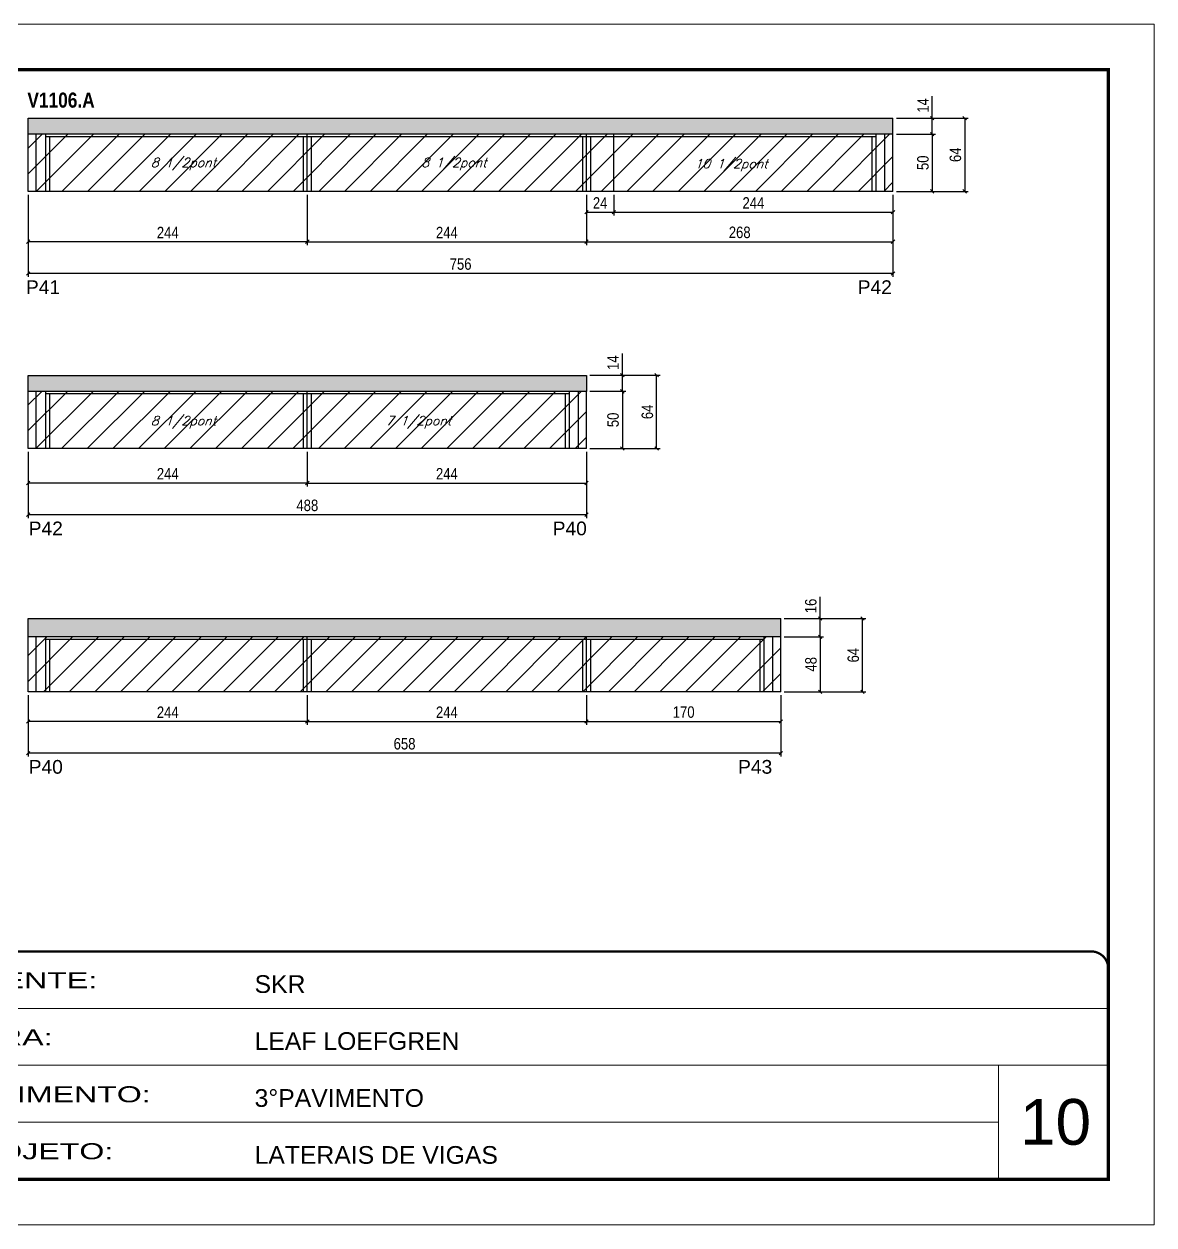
# Model space of a CAD drawing. Extents: x 3309 to 9563, y -2522 to 14608.
# Drawn here: x 5405 to 6393, y 11261 to 12311 of the extents above; entities that cross this region are included whole.
import ezdxf

# ---------------------------------------------------------------- set-up
doc = ezdxf.new("R2010")
doc.units = 0
doc.linetypes.add('CONTINUO', pattern=[0])
doc.linetypes.add('DASHED', pattern=[0.75, 0.5, -0.25])
for name, color, linetype in [('5', 5, 'Continuous'), ('COTA', 241, 'Continuous'), ('NOMENCLATURA', 7, 'Continuous'), ('Painéis', 200, 'Continuous'), ('SARR_2.2x7', 40, 'Continuous'), ('SARR_3.5x7', 81, 'Continuous'), ('texto', 7, 'Continuous')]:
    doc.layers.add(name, color=color, linetype=linetype)
for name, color, linetype, lineweight in [('CARIMBO', 255, 'Continuous', 9), ('Folhas', 255, 'Continuous', 9), ('Hachura', 251, 'Continuous', 9), ('SARRAFO DE PRESSAO', 251, 'DASHED', 9)]:
    doc.layers.add(name, color=color, linetype=linetype, lineweight=lineweight)
doc.styles.add('ARIAL', font='arial.ttf')
doc.styles.add('COTA TECNICA', font='techl___.ttf', dxfattribs={"height": 10})
doc.styles.add('Romans', font='romans.shx')
doc.styles.get("Standard").update_dxf_attribs({"font": 'arial.ttf'})
doc.styles.add('TECNICA', font='techb___.ttf', dxfattribs={"height": 10})
doc.styles.add('Tecnologia', font='')
doc.styles.get('Tecnologia').set_extended_font_data('Forgotten Futurist')
doc.dimstyles.new('PAINEL', dxfattribs={"dimtxt": 10, "dimasz": 3, "dimexe": 3, "dimexo": 3, "dimgap": 3, "dimtad": 1, "dimdec": 1, "dimzin": 12, "dimdsep": 46, "dimtxsty": 'COTA TECNICA', "dimblk1": 'OBLIQUE', "dimblk2": 'OBLIQUE', "dimsah": 1, "dimcen": 0.9, "dimclrd": 4, "dimclre": 4, "dimclrt": 240, "dimadec": 1, "dimazin": 3, "dimtfac": 1, "dimtdec": 1, "dimtmove": 0, "dimatfit": 3, "dimfxl": 1, "dimtolj": 1, "dimtzin": 12, "dimarcsym": 0})
pattern_1 = [(45, (-1585, 0), (-11.22532, 11.22532), [])]

# ---------------------------------------------------------------- blocks, each defined once
blk = doc.blocks.new('9999999999')
at = {"color": 30, "linetype": 'CONTINUO'}
for p, q in [((98564.6, 34379.6), (99584, 34379.6)), ((98564.6, 34329.8), (99488, 34329.8)), ((99584, 34329.8), (99488, 34329.8)), ((99488, 34329.8), (99488, 34230.2)), ((98564.6, 34280), (99488, 34280))]:
    blk.add_line(p, q, dxfattribs=at)
at = {"color": 30, "linetype": 'CONTINUO', "const_width": 2}
blk.add_lwpolyline([(99584, 34230.2), (99584, 34414.4, 0.414214), (99569, 34429.4), (98229, 34429.4, 0.414214), (98214, 34414.4), (98214, 34245.2, 0.414214), (98229, 34230.2), (99584, 34230.2)], format="xyb", dxfattribs=at)
at = {"layer": 'Folhas'}
blk.add_lwpolyline([(98139, 34190.2), (99624, 34190.2), (99624, 35240.2), (98139, 35240.2)], close=True, dxfattribs=at)
at = {"layer": 'Folhas', "color": 30, "const_width": 3}
blk.add_lwpolyline([(98214, 34230.2), (99584, 34230.2), (99584, 35200.2), (98214, 35200.2)], close=True, dxfattribs=at)
at = {"color": 7, "linetype": 'Continuous', "ltscale": 5, "style": 'ARIAL'}
for s, height, p in [('SKR', 15.48, (98837.7, 34393.1)), ('LEAF LOEFGREN', 15.483, (98837.7, 34343.3)), ('3°PAVIMENTO', 15.483, (98837.7, 34293.5)), ('LATERAIS DE VIGAS', 15.483, (98837.7, 34243.7))]:
    blk.add_text(s, height=height, dxfattribs=at).set_placement(p)
at = {"layer": 'Folhas', "color": 7, "style": 'Tecnologia', "width": 1.5}
for s, p in [('CLIENTE:', (98573.7, 34397.2)), ('OBRA:', (98573.7, 34347.3)), ('PAVIMENTO:', (98573.7, 34297.5)), ('PROJETO:', (98573.7, 34247.7))]:
    blk.add_text(s, height=14, dxfattribs=at).set_placement(p)
blk = doc.blocks.new('_Oblique')
at = {"color": 0, "linetype": 'ByBlock', "lineweight": -2}
blk.add_line((-0.5, -0.5), (0.5, 0.5), dxfattribs=at)
blk = doc.blocks.new('*D216')
at = {"layer": 'COTA', "color": 4, "linetype": 'ByBlock', "lineweight": -2, "transparency": 16777216}
for p, q in [((5408.7, 12161.4), (5408.7, 12117.4)), ((5652.7, 12161.4), (5652.7, 12117.4)), ((5652.7, 12120.4), (5408.7, 12120.4))]:
    blk.add_line(p, q, dxfattribs=at)
at = {"layer": 'Defpoints', "color": 0, "linetype": 'ByBlock', "transparency": 16777216}
for p in [(5408.7, 12164.4), (5652.7, 12164.4), (5408.7, 12120.4)]:
    blk.add_point(p, dxfattribs=at)
at = {"layer": 'COTA', "color": 4, "linetype": 'ByBlock', "lineweight": -2, "transparency": 16777216, "xscale": 3, "yscale": 3, "zscale": 3, "rotation": 180}
blk.add_blockref('_Oblique', (5408.7, 12120.4), dxfattribs=at)
at = {"layer": 'COTA', "color": 4, "linetype": 'ByBlock', "lineweight": -2, "transparency": 16777216, "xscale": 3, "yscale": 3, "zscale": 3}
blk.add_blockref('_Oblique', (5652.7, 12120.4), dxfattribs=at)
at = {"layer": 'COTA', "color": 240, "linetype": 'ByBlock', "transparency": 16777216, "insert": (5530.7, 12128.4), "char_height": 10, "attachment_point": 5, "style": 'COTA TECNICA'}
blk.add_mtext('\\A1;244', dxfattribs=at)
blk = doc.blocks.new('*D219')
at = {"layer": 'COTA', "color": 4, "linetype": 'ByBlock', "lineweight": -2, "transparency": 16777216}
for p, q in [((5408.7, 12161.4), (5408.7, 12089.6)), ((6164.7, 12161.4), (6164.7, 12089.6)), ((6164.7, 12092.6), (5408.7, 12092.6))]:
    blk.add_line(p, q, dxfattribs=at)
at = {"layer": 'Defpoints', "color": 0, "linetype": 'ByBlock', "transparency": 16777216}
for p in [(5408.7, 12164.4), (6164.7, 12164.4), (5408.7, 12092.6)]:
    blk.add_point(p, dxfattribs=at)
at = {"layer": 'COTA', "color": 4, "linetype": 'ByBlock', "lineweight": -2, "transparency": 16777216, "xscale": 3, "yscale": 3, "zscale": 3, "rotation": 180}
blk.add_blockref('_Oblique', (5408.7, 12092.6), dxfattribs=at)
at = {"layer": 'COTA', "color": 4, "linetype": 'ByBlock', "lineweight": -2, "transparency": 16777216, "xscale": 3, "yscale": 3, "zscale": 3}
blk.add_blockref('_Oblique', (6164.7, 12092.6), dxfattribs=at)
at = {"layer": 'COTA', "color": 240, "linetype": 'ByBlock', "transparency": 16777216, "insert": (5786.7, 12100.8), "char_height": 10, "attachment_point": 5, "style": 'COTA TECNICA'}
blk.add_mtext('\\A1;756', dxfattribs=at)
blk = doc.blocks.new('*D217')
at = {"layer": 'COTA', "color": 4, "lineweight": -2, "transparency": 16777216}
for p, q in [((5652.7, 12161.4), (5652.7, 12117.4)), ((5896.7, 12161.4), (5896.7, 12117.4)), ((5652.7, 12120.4), (5896.7, 12120.4))]:
    blk.add_line(p, q, dxfattribs=at)
at = {"layer": 'Defpoints', "color": 0, "transparency": 16777216}
for p in [(5652.7, 12164.4, 0), (5896.7, 12164.4, 0), (5896.7, 12120.4)]:
    blk.add_point(p, dxfattribs=at)
at = {"layer": 'COTA', "color": 4, "lineweight": -2, "transparency": 16777216, "xscale": 3, "yscale": 3, "zscale": 3, "rotation": 180}
blk.add_blockref('_Oblique', (5652.7, 12120.4), dxfattribs=at)
at = {"layer": 'COTA', "color": 4, "lineweight": -2, "transparency": 16777216, "xscale": 3, "yscale": 3, "zscale": 3}
blk.add_blockref('_Oblique', (5896.7, 12120.4), dxfattribs=at)
at = {"layer": 'COTA', "color": 240, "transparency": 16777216, "insert": (5774.7, 12128.4), "char_height": 10, "attachment_point": 5, "style": 'COTA TECNICA'}
blk.add_mtext('\\A1;244', dxfattribs=at)
blk = doc.blocks.new('*D218')
at = {"layer": 'COTA', "color": 4, "lineweight": -2, "transparency": 16777216}
for p, q in [((6167.7, 12228.4), (6230.4, 12228.4)), ((6227.4, 12228.4), (6227.4, 12164.4)), ((6167.7, 12164.4), (6230.4, 12164.4))]:
    blk.add_line(p, q, dxfattribs=at)
at = {"layer": 'Defpoints', "color": 0, "transparency": 16777216}
for p in [(6164.7, 12228.4, 0), (6164.7, 12164.4, 0), (6227.4, 12164.4)]:
    blk.add_point(p, dxfattribs=at)
at = {"layer": 'COTA', "color": 4, "lineweight": -2, "transparency": 16777216, "xscale": 3, "yscale": 3, "zscale": 3}
for p, rotation in [((6227.4, 12228.4), 90), ((6227.4, 12164.4), 270)]:
    blk.add_blockref('_Oblique', p, dxfattribs=dict(at, rotation=rotation))
at = {"layer": 'COTA', "color": 240, "transparency": 16777216, "insert": (6219.3, 12196.4), "char_height": 10, "attachment_point": 5, "rotation": 90, "style": 'COTA TECNICA'}
blk.add_mtext('\\A1;64', dxfattribs=at)
blk = doc.blocks.new('*D220')
at = {"layer": 'COTA', "color": 4, "lineweight": -2, "transparency": 16777216}
for p, q in [((5896.7, 12161.4), (5896.7, 12117.4)), ((6164.7, 12161.4), (6164.7, 12117.4)), ((5896.7, 12120.4), (6164.7, 12120.4))]:
    blk.add_line(p, q, dxfattribs=at)
at = {"layer": 'Defpoints', "color": 0, "transparency": 16777216}
for p in [(5896.7, 12164.4, 0), (6164.7, 12164.4, 0), (6164.7, 12120.4)]:
    blk.add_point(p, dxfattribs=at)
at = {"layer": 'COTA', "color": 4, "lineweight": -2, "transparency": 16777216, "xscale": 3, "yscale": 3, "zscale": 3, "rotation": 180}
blk.add_blockref('_Oblique', (5896.7, 12120.4), dxfattribs=at)
at = {"layer": 'COTA', "color": 4, "lineweight": -2, "transparency": 16777216, "xscale": 3, "yscale": 3, "zscale": 3}
blk.add_blockref('_Oblique', (6164.7, 12120.4), dxfattribs=at)
at = {"layer": 'COTA', "color": 240, "transparency": 16777216, "insert": (6030.7, 12128.5), "char_height": 10, "attachment_point": 5, "style": 'COTA TECNICA'}
blk.add_mtext('\\A1;268', dxfattribs=at)
blk = doc.blocks.new('*D221')
at = {"layer": 'COTA', "color": 4, "lineweight": -2, "transparency": 16777216}
for p, q in [((6167.7, 12214.4), (6202, 12214.4)), ((6199, 12214.4), (6199, 12164.4)), ((6167.7, 12164.4), (6202, 12164.4))]:
    blk.add_line(p, q, dxfattribs=at)
at = {"layer": 'Defpoints', "color": 0, "transparency": 16777216}
for p in [(6164.7, 12214.4, 0), (6164.7, 12164.4, 0), (6199, 12164.4)]:
    blk.add_point(p, dxfattribs=at)
at = {"layer": 'COTA', "color": 4, "lineweight": -2, "transparency": 16777216, "xscale": 3, "yscale": 3, "zscale": 3}
for p, rotation in [((6199, 12214.4), 90), ((6199, 12164.4), 270)]:
    blk.add_blockref('_Oblique', p, dxfattribs=dict(at, rotation=rotation))
at = {"layer": 'COTA', "color": 240, "transparency": 16777216, "insert": (6190.9, 12189.4), "char_height": 10, "attachment_point": 5, "rotation": 90, "style": 'COTA TECNICA'}
blk.add_mtext('\\A1;50', dxfattribs=at)
blk = doc.blocks.new('*D222')
at = {"layer": 'COTA', "color": 4, "lineweight": -2, "transparency": 16777216}
for p, q in [((6199, 12228.4), (6199, 12247.5)), ((6167.7, 12228.4), (6202, 12228.4)), ((6199, 12214.4), (6199, 12228.4)), ((6167.7, 12214.4), (6202, 12214.4))]:
    blk.add_line(p, q, dxfattribs=at)
at = {"layer": 'Defpoints', "color": 0, "transparency": 16777216}
for p in [(6164.7, 12228.4, 0), (6199, 12228.4), (6164.7, 12214.4, 0)]:
    blk.add_point(p, dxfattribs=at)
at = {"layer": 'COTA', "color": 4, "lineweight": -2, "transparency": 16777216, "xscale": 3, "yscale": 3, "zscale": 3}
for p, rotation in [((6199, 12228.4), 90), ((6199, 12214.4), 270)]:
    blk.add_blockref('_Oblique', p, dxfattribs=dict(at, rotation=rotation))
at = {"layer": 'COTA', "color": 240, "transparency": 16777216, "insert": (6191, 12239.5), "char_height": 10, "attachment_point": 5, "rotation": 90, "style": 'COTA TECNICA'}
blk.add_mtext('\\A1;14', dxfattribs=at)
blk = doc.blocks.new('*D223')
at = {"layer": 'COTA', "color": 4, "lineweight": -2, "transparency": 16777216}
for p, q in [((5896.7, 12161.4), (5896.7, 12143.2)), ((5920.7, 12161.4), (5920.7, 12143.2)), ((5896.7, 12146.2), (5920.7, 12146.2))]:
    blk.add_line(p, q, dxfattribs=at)
at = {"layer": 'Defpoints', "color": 0, "transparency": 16777216}
for p in [(5896.7, 12164.4, 0), (5920.7, 12164.4, 0), (5920.7, 12146.2)]:
    blk.add_point(p, dxfattribs=at)
at = {"layer": 'COTA', "color": 4, "lineweight": -2, "transparency": 16777216, "xscale": 3, "yscale": 3, "zscale": 3, "rotation": 180}
blk.add_blockref('_Oblique', (5896.7, 12146.2), dxfattribs=at)
at = {"layer": 'COTA', "color": 4, "lineweight": -2, "transparency": 16777216, "xscale": 3, "yscale": 3, "zscale": 3}
blk.add_blockref('_Oblique', (5920.7, 12146.2), dxfattribs=at)
at = {"layer": 'COTA', "color": 240, "transparency": 16777216, "insert": (5908.7, 12154.3), "char_height": 10, "attachment_point": 5, "style": 'COTA TECNICA'}
blk.add_mtext('\\A1;24', dxfattribs=at)
blk = doc.blocks.new('*D224')
at = {"layer": 'COTA', "color": 4, "lineweight": -2, "transparency": 16777216}
for p, q in [((5920.7, 12161.4), (5920.7, 12143.2)), ((6164.7, 12161.4), (6164.7, 12143.2)), ((5920.7, 12146.2), (6164.7, 12146.2))]:
    blk.add_line(p, q, dxfattribs=at)
at = {"layer": 'Defpoints', "color": 0, "transparency": 16777216}
for p in [(5920.7, 12164.4, 0), (6164.7, 12164.4, 0), (6164.7, 12146.2)]:
    blk.add_point(p, dxfattribs=at)
at = {"layer": 'COTA', "color": 4, "lineweight": -2, "transparency": 16777216, "xscale": 3, "yscale": 3, "zscale": 3, "rotation": 180}
blk.add_blockref('_Oblique', (5920.7, 12146.2), dxfattribs=at)
at = {"layer": 'COTA', "color": 4, "lineweight": -2, "transparency": 16777216, "xscale": 3, "yscale": 3, "zscale": 3}
blk.add_blockref('_Oblique', (6164.7, 12146.2), dxfattribs=at)
at = {"layer": 'COTA', "color": 240, "transparency": 16777216, "insert": (6042.7, 12154.3), "char_height": 10, "attachment_point": 5, "style": 'COTA TECNICA'}
blk.add_mtext('\\A1;244', dxfattribs=at)
blk = doc.blocks.new('*D225')
at = {"layer": 'COTA', "color": 4, "linetype": 'ByBlock', "lineweight": -2, "transparency": 16777216}
for p, q in [((5408.7, 11936.6), (5408.7, 11906.4)), ((5652.7, 11936.6), (5652.7, 11906.4)), ((5652.7, 11909.4), (5408.7, 11909.4))]:
    blk.add_line(p, q, dxfattribs=at)
at = {"layer": 'Defpoints', "color": 0, "linetype": 'ByBlock', "transparency": 16777216}
for p in [(5408.7, 11939.6), (5652.7, 11939.6), (5408.7, 11909.4)]:
    blk.add_point(p, dxfattribs=at)
at = {"layer": 'COTA', "color": 4, "linetype": 'ByBlock', "lineweight": -2, "transparency": 16777216, "xscale": 3, "yscale": 3, "zscale": 3, "rotation": 180}
blk.add_blockref('_Oblique', (5408.7, 11909.4), dxfattribs=at)
at = {"layer": 'COTA', "color": 4, "linetype": 'ByBlock', "lineweight": -2, "transparency": 16777216, "xscale": 3, "yscale": 3, "zscale": 3}
blk.add_blockref('_Oblique', (5652.7, 11909.4), dxfattribs=at)
at = {"layer": 'COTA', "color": 240, "linetype": 'ByBlock', "transparency": 16777216, "insert": (5530.7, 11917.5), "char_height": 10, "attachment_point": 5, "style": 'COTA TECNICA'}
blk.add_mtext('\\A1;244', dxfattribs=at)
blk = doc.blocks.new('*D228')
at = {"layer": 'COTA', "color": 4, "linetype": 'ByBlock', "lineweight": -2, "transparency": 16777216}
for p, q in [((5408.7, 11936.6), (5408.7, 11878.7)), ((5896.7, 11936.6), (5896.7, 11878.7)), ((5896.7, 11881.7), (5408.7, 11881.7))]:
    blk.add_line(p, q, dxfattribs=at)
at = {"layer": 'Defpoints', "color": 0, "linetype": 'ByBlock', "transparency": 16777216}
for p in [(5408.7, 11939.6), (5896.7, 11939.6), (5408.7, 11881.7)]:
    blk.add_point(p, dxfattribs=at)
at = {"layer": 'COTA', "color": 4, "linetype": 'ByBlock', "lineweight": -2, "transparency": 16777216, "xscale": 3, "yscale": 3, "zscale": 3, "rotation": 180}
blk.add_blockref('_Oblique', (5408.7, 11881.7), dxfattribs=at)
at = {"layer": 'COTA', "color": 4, "linetype": 'ByBlock', "lineweight": -2, "transparency": 16777216, "xscale": 3, "yscale": 3, "zscale": 3}
blk.add_blockref('_Oblique', (5896.7, 11881.7), dxfattribs=at)
at = {"layer": 'COTA', "color": 240, "linetype": 'ByBlock', "transparency": 16777216, "insert": (5652.7, 11889.8), "char_height": 10, "attachment_point": 5, "style": 'COTA TECNICA'}
blk.add_mtext('\\A1;488', dxfattribs=at)
blk = doc.blocks.new('*D226')
at = {"layer": 'COTA', "color": 4, "lineweight": -2, "transparency": 16777216}
for p, q in [((5652.7, 11936.6), (5652.7, 11906.4)), ((5896.7, 11936.6), (5896.7, 11906.4)), ((5652.7, 11909.4), (5896.7, 11909.4))]:
    blk.add_line(p, q, dxfattribs=at)
at = {"layer": 'Defpoints', "color": 0, "transparency": 16777216}
for p in [(5652.7, 11939.6, 0), (5896.7, 11939.6, 0), (5896.7, 11909.4)]:
    blk.add_point(p, dxfattribs=at)
at = {"layer": 'COTA', "color": 4, "lineweight": -2, "transparency": 16777216, "xscale": 3, "yscale": 3, "zscale": 3, "rotation": 180}
blk.add_blockref('_Oblique', (5652.7, 11909.4), dxfattribs=at)
at = {"layer": 'COTA', "color": 4, "lineweight": -2, "transparency": 16777216, "xscale": 3, "yscale": 3, "zscale": 3}
blk.add_blockref('_Oblique', (5896.7, 11909.4), dxfattribs=at)
at = {"layer": 'COTA', "color": 240, "transparency": 16777216, "insert": (5774.7, 11917.5), "char_height": 10, "attachment_point": 5, "style": 'COTA TECNICA'}
blk.add_mtext('\\A1;244', dxfattribs=at)
blk = doc.blocks.new('*D227')
at = {"layer": 'COTA', "color": 4, "lineweight": -2, "transparency": 16777216}
for p, q in [((5899.7, 11989.6), (5931.1, 11989.6)), ((5928.1, 11989.6), (5928.1, 11939.6)), ((5899.7, 11939.6), (5931.1, 11939.6))]:
    blk.add_line(p, q, dxfattribs=at)
at = {"layer": 'Defpoints', "color": 0, "transparency": 16777216}
for p in [(5896.7, 11989.6, 0), (5896.7, 11939.6, 0), (5928.1, 11939.6)]:
    blk.add_point(p, dxfattribs=at)
at = {"layer": 'COTA', "color": 4, "lineweight": -2, "transparency": 16777216, "xscale": 3, "yscale": 3, "zscale": 3}
for p, rotation in [((5928.1, 11989.6), 90), ((5928.1, 11939.6), 270)]:
    blk.add_blockref('_Oblique', p, dxfattribs=dict(at, rotation=rotation))
at = {"layer": 'COTA', "color": 240, "transparency": 16777216, "insert": (5920, 11964.6), "char_height": 10, "attachment_point": 5, "rotation": 90, "style": 'COTA TECNICA'}
blk.add_mtext('\\A1;50', dxfattribs=at)
blk = doc.blocks.new('*D229')
at = {"layer": 'COTA', "color": 4, "lineweight": -2, "transparency": 16777216}
for p, q in [((5928.1, 12003.6), (5928.1, 12022.7)), ((5899.7, 12003.6), (5931.1, 12003.6)), ((5928.1, 11989.6), (5928.1, 12003.6)), ((5899.7, 11989.6), (5931.1, 11989.6))]:
    blk.add_line(p, q, dxfattribs=at)
at = {"layer": 'Defpoints', "color": 0, "transparency": 16777216}
for p in [(5896.7, 12003.6, 0), (5928.1, 12003.6), (5896.7, 11989.6, 0)]:
    blk.add_point(p, dxfattribs=at)
at = {"layer": 'COTA', "color": 4, "lineweight": -2, "transparency": 16777216, "xscale": 3, "yscale": 3, "zscale": 3}
for p, rotation in [((5928.1, 12003.6), 90), ((5928.1, 11989.6), 270)]:
    blk.add_blockref('_Oblique', p, dxfattribs=dict(at, rotation=rotation))
at = {"layer": 'COTA', "color": 240, "transparency": 16777216, "insert": (5920, 12014.6), "char_height": 10, "attachment_point": 5, "rotation": 90, "style": 'COTA TECNICA'}
blk.add_mtext('\\A1;14', dxfattribs=at)
blk = doc.blocks.new('*D230')
at = {"layer": 'COTA', "color": 4, "lineweight": -2, "transparency": 16777216}
for p, q in [((5899.7, 12003.6), (5961.1, 12003.6)), ((5958.1, 11939.6), (5958.1, 12003.6)), ((5899.7, 11939.6), (5961.1, 11939.6))]:
    blk.add_line(p, q, dxfattribs=at)
at = {"layer": 'Defpoints', "color": 0, "transparency": 16777216}
for p in [(5896.7, 12003.6, 0), (5958.1, 12003.6), (5896.7, 11939.6, 0)]:
    blk.add_point(p, dxfattribs=at)
at = {"layer": 'COTA', "color": 4, "lineweight": -2, "transparency": 16777216, "xscale": 3, "yscale": 3, "zscale": 3}
for p, rotation in [((5958.1, 12003.6), 90), ((5958.1, 11939.6), 270)]:
    blk.add_blockref('_Oblique', p, dxfattribs=dict(at, rotation=rotation))
at = {"layer": 'COTA', "color": 240, "transparency": 16777216, "insert": (5950, 11971.6), "char_height": 10, "attachment_point": 5, "rotation": 90, "style": 'COTA TECNICA'}
blk.add_mtext('\\A1;64', dxfattribs=at)
blk = doc.blocks.new('*D231')
at = {"layer": 'COTA', "color": 4, "linetype": 'ByBlock', "lineweight": -2, "transparency": 16777216}
for p, q in [((5408.7, 11723.9), (5408.7, 11698)), ((5652.7, 11723.9), (5652.7, 11698)), ((5652.7, 11701), (5408.7, 11701))]:
    blk.add_line(p, q, dxfattribs=at)
at = {"layer": 'Defpoints', "color": 0, "linetype": 'ByBlock', "transparency": 16777216}
for p in [(5408.7, 11726.9), (5652.7, 11726.9), (5408.7, 11701)]:
    blk.add_point(p, dxfattribs=at)
at = {"layer": 'COTA', "color": 4, "linetype": 'ByBlock', "lineweight": -2, "transparency": 16777216, "xscale": 3, "yscale": 3, "zscale": 3, "rotation": 180}
blk.add_blockref('_Oblique', (5408.7, 11701), dxfattribs=at)
at = {"layer": 'COTA', "color": 4, "linetype": 'ByBlock', "lineweight": -2, "transparency": 16777216, "xscale": 3, "yscale": 3, "zscale": 3}
blk.add_blockref('_Oblique', (5652.7, 11701), dxfattribs=at)
at = {"layer": 'COTA', "color": 240, "linetype": 'ByBlock', "transparency": 16777216, "insert": (5530.7, 11709), "char_height": 10, "attachment_point": 5, "style": 'COTA TECNICA'}
blk.add_mtext('\\A1;244', dxfattribs=at)
blk = doc.blocks.new('*D233')
at = {"layer": 'COTA', "color": 4, "linetype": 'ByBlock', "lineweight": -2, "transparency": 16777216}
for p, q in [((5408.7, 11723.9), (5408.7, 11670.3)), ((6066.7, 11723.9), (6066.7, 11670.3)), ((6066.7, 11673.3), (5408.7, 11673.3))]:
    blk.add_line(p, q, dxfattribs=at)
at = {"layer": 'Defpoints', "color": 0, "linetype": 'ByBlock', "transparency": 16777216}
for p in [(5408.7, 11726.9), (6066.7, 11726.9), (5408.7, 11673.3)]:
    blk.add_point(p, dxfattribs=at)
at = {"layer": 'COTA', "color": 4, "linetype": 'ByBlock', "lineweight": -2, "transparency": 16777216, "xscale": 3, "yscale": 3, "zscale": 3, "rotation": 180}
blk.add_blockref('_Oblique', (5408.7, 11673.3), dxfattribs=at)
at = {"layer": 'COTA', "color": 4, "linetype": 'ByBlock', "lineweight": -2, "transparency": 16777216, "xscale": 3, "yscale": 3, "zscale": 3}
blk.add_blockref('_Oblique', (6066.7, 11673.3), dxfattribs=at)
at = {"layer": 'COTA', "color": 240, "linetype": 'ByBlock', "transparency": 16777216, "insert": (5737.7, 11681.4), "char_height": 10, "attachment_point": 5, "style": 'COTA TECNICA'}
blk.add_mtext('\\A1;658', dxfattribs=at)
blk = doc.blocks.new('*D232')
at = {"layer": 'COTA', "color": 4, "lineweight": -2, "transparency": 16777216}
for p, q in [((5652.7, 11723.9), (5652.7, 11698)), ((5896.7, 11723.9), (5896.7, 11698)), ((5652.7, 11701), (5896.7, 11701))]:
    blk.add_line(p, q, dxfattribs=at)
at = {"layer": 'Defpoints', "color": 0, "transparency": 16777216}
for p in [(5652.7, 11726.9, 0), (5896.7, 11726.9, 0), (5896.7, 11701)]:
    blk.add_point(p, dxfattribs=at)
at = {"layer": 'COTA', "color": 4, "lineweight": -2, "transparency": 16777216, "xscale": 3, "yscale": 3, "zscale": 3, "rotation": 180}
blk.add_blockref('_Oblique', (5652.7, 11701), dxfattribs=at)
at = {"layer": 'COTA', "color": 4, "lineweight": -2, "transparency": 16777216, "xscale": 3, "yscale": 3, "zscale": 3}
blk.add_blockref('_Oblique', (5896.7, 11701), dxfattribs=at)
at = {"layer": 'COTA', "color": 240, "transparency": 16777216, "insert": (5774.7, 11709), "char_height": 10, "attachment_point": 5, "style": 'COTA TECNICA'}
blk.add_mtext('\\A1;244', dxfattribs=at)
blk = doc.blocks.new('*D234')
at = {"layer": 'COTA', "color": 4, "lineweight": -2, "transparency": 16777216}
for p, q in [((5896.7, 11723.9), (5896.7, 11698)), ((6066.7, 11723.9), (6066.7, 11698)), ((5896.7, 11701), (6066.7, 11701))]:
    blk.add_line(p, q, dxfattribs=at)
at = {"layer": 'Defpoints', "color": 0, "transparency": 16777216}
for p in [(5896.7, 11726.9, 0), (6066.7, 11726.9, 0), (6066.7, 11701)]:
    blk.add_point(p, dxfattribs=at)
at = {"layer": 'COTA', "color": 4, "lineweight": -2, "transparency": 16777216, "xscale": 3, "yscale": 3, "zscale": 3, "rotation": 180}
blk.add_blockref('_Oblique', (5896.7, 11701), dxfattribs=at)
at = {"layer": 'COTA', "color": 4, "lineweight": -2, "transparency": 16777216, "xscale": 3, "yscale": 3, "zscale": 3}
blk.add_blockref('_Oblique', (6066.7, 11701), dxfattribs=at)
at = {"layer": 'COTA', "color": 240, "transparency": 16777216, "insert": (5981.7, 11709.1), "char_height": 10, "attachment_point": 5, "style": 'COTA TECNICA'}
blk.add_mtext('\\A1;170', dxfattribs=at)
blk = doc.blocks.new('*D235')
at = {"layer": 'COTA', "color": 4, "lineweight": -2, "transparency": 16777216}
for p, q in [((6069.7, 11774.9), (6104, 11774.9)), ((6101, 11774.9), (6101, 11726.9)), ((6069.7, 11726.9), (6104, 11726.9))]:
    blk.add_line(p, q, dxfattribs=at)
at = {"layer": 'Defpoints', "color": 0, "transparency": 16777216}
for p in [(6066.7, 11774.9, 0), (6066.7, 11726.9, 0), (6101, 11726.9)]:
    blk.add_point(p, dxfattribs=at)
at = {"layer": 'COTA', "color": 4, "lineweight": -2, "transparency": 16777216, "xscale": 3, "yscale": 3, "zscale": 3}
for p, rotation in [((6101, 11774.9), 90), ((6101, 11726.9), 270)]:
    blk.add_blockref('_Oblique', p, dxfattribs=dict(at, rotation=rotation))
at = {"layer": 'COTA', "color": 240, "transparency": 16777216, "insert": (6093, 11750.9), "char_height": 10, "attachment_point": 5, "rotation": 90, "style": 'COTA TECNICA'}
blk.add_mtext('\\A1;48', dxfattribs=at)
blk = doc.blocks.new('*D236')
at = {"layer": 'COTA', "color": 4, "lineweight": -2, "transparency": 16777216}
for p, q in [((6101, 11790.9), (6101, 11809.9)), ((6069.7, 11790.9), (6104, 11790.9)), ((6101, 11774.9), (6101, 11790.9)), ((6069.7, 11774.9), (6104, 11774.9))]:
    blk.add_line(p, q, dxfattribs=at)
at = {"layer": 'Defpoints', "color": 0, "transparency": 16777216}
for p in [(6066.7, 11790.9, 0), (6101, 11790.9), (6066.7, 11774.9, 0)]:
    blk.add_point(p, dxfattribs=at)
at = {"layer": 'COTA', "color": 4, "lineweight": -2, "transparency": 16777216, "xscale": 3, "yscale": 3, "zscale": 3}
for p, rotation in [((6101, 11790.9), 90), ((6101, 11774.9), 270)]:
    blk.add_blockref('_Oblique', p, dxfattribs=dict(at, rotation=rotation))
at = {"layer": 'COTA', "color": 240, "transparency": 16777216, "insert": (6092.9, 11801.9), "char_height": 10, "attachment_point": 5, "rotation": 90, "style": 'COTA TECNICA'}
blk.add_mtext('\\A1;16', dxfattribs=at)
blk = doc.blocks.new('*D237')
at = {"layer": 'COTA', "color": 4, "lineweight": -2, "transparency": 16777216}
for p, q in [((6069.7, 11790.9), (6141.1, 11790.9)), ((6138.1, 11726.9), (6138.1, 11790.9)), ((6069.7, 11726.9), (6141.1, 11726.9))]:
    blk.add_line(p, q, dxfattribs=at)
at = {"layer": 'Defpoints', "color": 0, "transparency": 16777216}
for p in [(6066.7, 11790.9, 0), (6138.1, 11790.9), (6066.7, 11726.9, 0)]:
    blk.add_point(p, dxfattribs=at)
at = {"layer": 'COTA', "color": 4, "lineweight": -2, "transparency": 16777216, "xscale": 3, "yscale": 3, "zscale": 3}
for p, rotation in [((6138.1, 11790.9), 90), ((6138.1, 11726.9), 270)]:
    blk.add_blockref('_Oblique', p, dxfattribs=dict(at, rotation=rotation))
at = {"layer": 'COTA', "color": 240, "transparency": 16777216, "insert": (6130, 11758.9), "char_height": 10, "attachment_point": 5, "rotation": 90, "style": 'COTA TECNICA'}
blk.add_mtext('\\A1;64', dxfattribs=at)

msp = doc.modelspace()

# ---------------------------------------------------------------- hatches: boundary and pattern name
at = {"layer": 'COTA'}
h = msp.add_hatch(dxfattribs=at)
h.set_pattern_fill('AR-CONC', color=256, scale=0.03)
h.set_pattern_definition([(50, (-1518.0494, -1044.6064), (5.4655401, -0.4781726), [0.5715, -6.2865]), (355, (-1518.0494, -1044.6064), (-1.0573026, 5.7317054), [0.4572, -5.0292175]), (100.451445, (-1517.594, -1044.6463), (4.4082374, 5.2535326), [0.4857003, -5.3427073]), (46.1842, (-1518.0494, -1043.0824), (8.1323712, -1.2612698), [0.85725, -9.42975]), (96.63556, (-1517.372, -1043.1875), (7.122124, 7.4227837), [0.7285507, -8.0140682]), (351.18415, (-1518.049, -1043.0824), (7.122124, 7.4227837), [0.685799, -7.543792]), (21, (-1517.2874, -1043.4634), (4.5484317, -3.067956), [0.5715, -6.2865]), (326, (-1517.2874, -1043.4634), (1.8540609, 5.525639), [0.4572, -5.0292]), (71.451445, (-1516.9084, -1043.719), (6.4024926, 2.457683), [0.4857003, -5.3426981]), (37.5, (-1518.0494, -1044.6064), (0.0926581, 2.53665117), [0, -4.96824, 0, -5.1054, 0, -5.04825]), (7.5, (-1518.0494, -1044.6064), (2.00458988, 3.00541724), [0, -2.91084, 0, -4.85394, 0, -1.92405]), (327.5, (-1519.7486, -1044.6064), (4.06771786, -0.17186232), [0, -1.905, 0, -5.9436, 0, -7.8867]), (317.5, (-1520.5106, -1044.6064), (4.44387544, 0.7627947), [0, -2.4765, 0, -3.94716, 0, -5.6007])])
h.paths.add_polyline_path([(5408.69, 12228.4), (5408.69, 12214.4), (6164.69, 12214.4), (6164.69, 12228.4)])
h = msp.add_hatch(dxfattribs=at)
h.set_pattern_fill('AR-CONC', color=256, scale=0.03)
h.set_pattern_definition([(50, (1598.5, 132.9343), (5.46554, -0.4781726), [0.5715, -6.2865]), (355, (1598.5, 132.9343), (-1.0573026, 5.7317054), [0.4572, -5.0292175]), (100.451445, (1598.9555, 132.8945), (4.4082374, 5.2535326), [0.4857003, -5.3427073]), (46.1842, (1598.5, 134.4583), (8.1323712, -1.26127), [0.85725, -9.42975]), (96.63556, (1599.178, 134.353), (7.122124, 7.4227837), [0.7285507, -8.014068]), (351.18415, (1598.5, 134.458), (7.122124, 7.422784), [0.685799, -7.543792]), (21, (1599.262, 134.0773), (4.5484317, -3.067956), [0.5715, -6.2865]), (326, (1599.262, 134.0773), (1.8540609, 5.525639), [0.4572, -5.0292]), (71.451445, (1599.641, 133.8217), (6.4024926, 2.457683), [0.4857003, -5.3426981]), (37.5, (1598.5, 132.9343), (0.0926581, 2.53665117), [0, -4.96824, 0, -5.1054, 0, -5.04825]), (7.5, (1598.5, 132.9343), (2.0045899, 3.00541724), [0, -2.91084, 0, -4.85394, 0, -1.92405]), (327.5, (1596.8007, 132.9343), (4.06771786, -0.17186232), [0, -1.905, 0, -5.9436, 0, -7.8867]), (317.5, (1596.0387, 132.9343), (4.4438754, 0.7627947), [0, -2.4765, 0, -3.94716, 0, -5.6007])])
h.paths.add_polyline_path([(5896.69, 11989.55), (5896.69, 12003.55), (5408.69, 12003.55), (5408.69, 11989.55)])
h = msp.add_hatch(dxfattribs=at)
h.set_pattern_fill('AR-CONC', color=256, scale=0.03)
h.set_pattern_definition([(50, (-1518.0494, -1485.1244), (5.4655401, -0.4781726), [0.5715, -6.2865]), (355, (-1518.0494, -1485.1244), (-1.0573026, 5.7317054), [0.4572, -5.0292175]), (100.451445, (-1517.594, -1485.1643), (4.4082374, 5.2535326), [0.4857003, -5.3427073]), (46.1842, (-1518.0494, -1483.6004), (8.1323712, -1.2612698), [0.85725, -9.42975]), (96.63556, (-1517.372, -1483.7055), (7.122124, 7.4227837), [0.7285507, -8.0140682]), (351.18415, (-1518.049, -1483.6), (7.122124, 7.4227837), [0.685799, -7.543792]), (21, (-1517.2874, -1483.9814), (4.5484317, -3.067956), [0.5715, -6.2865]), (326, (-1517.2874, -1483.9814), (1.8540609, 5.525639), [0.4572, -5.0292]), (71.451445, (-1516.9084, -1484.237), (6.4024926, 2.457683), [0.4857003, -5.3426981]), (37.5, (-1518.0494, -1485.1244), (0.0926581, 2.53665117), [0, -4.96824, 0, -5.1054, 0, -5.04825]), (7.5, (-1518.0494, -1485.1244), (2.00458988, 3.00541724), [0, -2.91084, 0, -4.85394, 0, -1.92405]), (327.5, (-1519.7486, -1485.1244), (4.06771786, -0.17186232), [0, -1.905, 0, -5.9436, 0, -7.8867]), (317.5, (-1520.5106, -1485.1244), (4.44387544, 0.7627947), [0, -2.4765, 0, -3.94716, 0, -5.6007])])
h.paths.add_polyline_path([(6066.69, 11774.88), (6066.69, 11790.88), (5408.69, 11790.88), (5408.69, 11774.88)])
at = {"layer": 'Hachura'}
h = msp.add_hatch(dxfattribs=at)
h.set_pattern_fill('ANSI31', color=256, scale=5)
h.set_pattern_definition(pattern_1)
h.paths.add_polyline_path([(5652.69, 12214.4), (5408.69, 12214.4), (5408.69, 12164.4), (5652.69, 12164.4)])
h.paths.add_polyline_path([(5896.69, 12214.4), (5652.69, 12214.4), (5652.69, 12164.4), (5896.69, 12164.4)])
h.paths.add_polyline_path([(5920.69, 12214.4), (5896.69, 12214.4), (5896.69, 12164.4), (5920.69, 12164.4)])
h.paths.add_polyline_path([(6164.69, 12214.4), (5920.69, 12214.4), (5920.69, 12164.4), (6164.69, 12164.4)])
h = msp.add_hatch(dxfattribs=at)
h.set_pattern_fill('ANSI31', color=256, scale=5)
h.set_pattern_definition(pattern_1)
h.paths.add_polyline_path([(5408.69, 11989.55), (5408.69, 11939.55), (5652.69, 11939.55), (5652.69, 11989.55)])
h.paths.add_polyline_path([(5896.69, 11939.55), (5896.69, 11989.55), (5652.69, 11989.55), (5652.69, 11939.55)])
h = msp.add_hatch(dxfattribs=at)
h.set_pattern_fill('ANSI31', color=256, scale=5)
h.set_pattern_definition([(45, (-1585, -17.209), (-11.22532, 11.22532), [])])
h.paths.add_polyline_path([(5408.69, 11774.88), (5408.69, 11726.88), (5652.69, 11726.88), (5652.69, 11774.88)])
h.paths.add_polyline_path([(5652.69, 11774.88), (5652.69, 11726.88), (5896.69, 11726.88), (5896.69, 11774.88)])
h.paths.add_polyline_path([(5896.69, 11774.88), (5896.69, 11726.88), (6066.69, 11726.88), (6066.69, 11774.88)])

# ---------------------------------------------------------------- linework, layer by layer
at = {"layer": 'COTA'}
for p, q in [((5408.69, 12214.4, 0), (5408.69, 12228.4, 0)), ((5408.69, 12228.4, 0), (6164.69, 12228.4, 0)), ((6164.69, 12214.4, 0), (6164.69, 12228.4, 0)), ((5408.69, 11989.55, 0), (5408.69, 12003.55, 0)), ((5408.69, 12003.55, 0), (5896.69, 12003.55, 0)), ((5896.69, 12003.55, 0), (5896.69, 11989.55, 0)), ((5408.69, 11774.88, 0), (5408.69, 11790.88, 0)), ((5408.69, 11790.88, 0), (6066.69, 11790.88, 0)), ((6066.69, 11774.88, 0), (6066.69, 11790.88, 0))]:
    msp.add_line(p, q, dxfattribs=at)
at = {"layer": 'Painéis', "linetype": 'ByBlock'}
for p, q in [((6164.69, 12214.4, 0), (5408.69, 12214.4, 0)), ((5408.69, 12164.4, 0), (5408.69, 12214.4, 0)), ((5652.69, 12164.4, 0), (5652.69, 12214.4, 0)), ((5896.69, 12164.4, 0), (5896.69, 12214.4, 0)), ((5920.69, 12164.4, 0), (5920.69, 12214.4, 0)), ((6164.69, 12164.4, 0), (6164.69, 12214.4, 0)), ((6164.69, 12164.4, 0), (5408.69, 12164.4, 0)), ((5896.69, 11989.55, 0), (5408.69, 11989.55, 0)), ((5408.69, 11939.55, 0), (5408.69, 11989.55, 0)), ((5652.69, 11939.55, 0), (5652.69, 11989.55, 0)), ((5896.69, 11939.55, 0), (5896.69, 11989.55, 0)), ((5896.69, 11939.55, 0), (5408.69, 11939.55, 0)), ((6066.69, 11774.88, 0), (5408.69, 11774.88, 0)), ((5408.69, 11726.88, 0), (5408.69, 11774.88, 0)), ((5652.69, 11726.88, 0), (5652.69, 11774.88, 0)), ((5896.69, 11726.88, 0), (5896.69, 11774.88, 0)), ((6066.69, 11726.88, 0), (6066.69, 11774.88, 0)), ((6066.69, 11726.88, 0), (5408.69, 11726.88, 0))]:
    msp.add_line(p, q, dxfattribs=at)
at = {"layer": 'SARR_2.2x7', "linetype": 'Continuous'}
for p, q in [((5415.69, 12164.4, 0), (5415.69, 12214.4, 0)), ((5652.69, 12212.2, 0), (5423.69, 12212.2, 0)), ((5896.69, 12212.2, 0), (5652.69, 12212.2, 0)), ((6149.69, 12212.2, 0), (5896.69, 12212.2, 0)), ((6157.69, 12164.4, 0), (6157.69, 12214.4, 0)), ((5415.69, 11939.55, 0), (5415.69, 11989.55, 0)), ((5652.69, 11987.35, 0), (5423.69, 11987.35, 0)), ((5881.69, 11987.35, 0), (5652.69, 11987.35, 0)), ((5889.69, 11939.55, 0), (5889.69, 11989.55, 0)), ((5415.69, 11726.88, 0), (5415.69, 11774.88, 0)), ((5652.69, 11772.68, 0), (5423.69, 11772.68, 0)), ((5896.69, 11772.68, 0), (5652.69, 11772.68, 0)), ((6051.69, 11772.68, 0), (5896.69, 11772.68, 0)), ((6059.69, 11726.88, 0), (6059.69, 11774.88, 0))]:
    msp.add_line(p, q, dxfattribs=at)
at = {"layer": 'SARR_3.5x7'}
for p, q in [((5423.69, 12214.4, 0), (5423.69, 12164.4, 0)), ((5427.19, 12212.2, 0), (5427.19, 12164.4, 0)), ((5649.19, 12212.2, 0), (5649.19, 12164.4, 0)), ((5656.19, 12212.2, 0), (5656.19, 12164.4, 0)), ((5893.19, 12212.2, 0), (5893.19, 12164.4, 0)), ((5900.19, 12212.2, 0), (5900.19, 12164.4, 0)), ((6146.19, 12212.2, 0), (6146.19, 12164.4, 0)), ((6149.69, 12214.4, 0), (6149.69, 12164.4, 0)), ((5423.69, 11989.55, 0), (5423.69, 11939.55, 0)), ((5427.19, 11987.35, 0), (5427.19, 11939.55, 0)), ((5649.19, 11987.35, 0), (5649.19, 11939.55, 0)), ((5656.19, 11987.35, 0), (5656.19, 11939.55, 0)), ((5878.19, 11987.35, 0), (5878.19, 11939.55, 0)), ((5881.69, 11989.55, 0), (5881.69, 11939.55, 0)), ((5423.69, 11774.88, 0), (5423.69, 11726.88, 0)), ((5427.19, 11772.68, 0), (5427.19, 11726.88, 0)), ((5649.19, 11772.68, 0), (5649.19, 11726.88, 0)), ((5656.19, 11772.68, 0), (5656.19, 11726.88, 0)), ((5893.19, 11772.68, 0), (5893.19, 11726.88, 0)), ((5900.19, 11772.68, 0), (5900.19, 11726.88, 0)), ((6048.19, 11772.68, 0), (6048.19, 11726.88, 0)), ((6051.69, 11774.88, 0), (6051.69, 11726.88, 0))]:
    msp.add_line(p, q, dxfattribs=at)

# ---------------------------------------------------------------- block references
at = {"layer": 'SARRAFO DE PRESSAO', "color": 6, "linetype": 'ByBlock'}
msp.add_blockref('9999999999', (-93231.11, -22929.5), dxfattribs=at)

# ---------------------------------------------------------------- texts
at = {"layer": '5', "linetype": 'Continuous'}
for s, rotation, p in [('P41', 359.99996, (5406.71, 12074.63, 0)), ('P42', 359.99996, (6133.86, 12074.63, 0)), ('P42', 0.00004, (5409.14, 11863.7, 0)), ('P40', 0.00004, (5867.21, 11863.7, 0)), ('P40', 0.00004, (5409.14, 11655.25, 0)), ('P43', 0.00004, (6029.29, 11655.25, 0))]:
    msp.add_text(s, height=12, rotation=rotation, dxfattribs=at).set_placement(p)
at = {"layer": 'CARIMBO', "style": 'ARIAL'}
msp.add_text('10', height=40, dxfattribs=at).set_placement((6275.73, 11330.85))
at = {"layer": 'NOMENCLATURA', "style": 'TECNICA'}
msp.add_text('V1106.A', height=13.2, dxfattribs=at).set_placement((5407.97, 12237.59, 0))
at = {"layer": 'texto', "color": 2, "char_height": 8, "attachment_point": 5, "style": 'Romans'}
for s, insert in [('{\\Q19;\\C256;8 1/2pont}', (5544.44, 12188.3, 0)), ('{\\Q19;\\C256;8 1/2pont}', (5780.94, 12188.3, 0)), ('{\\Q19;\\C256;10 1/2pont}', (6023.19, 12187.3, 0)), ('{\\Q19;\\C256;8 1/2pont}', (5544.44, 11962.55, 0)), ('{\\Q19;\\C256;7 1/2pont}', (5749.94, 11962.55, 0))]:
    msp.add_mtext(s, dxfattribs=dict(at, insert=insert))

# ---------------------------------------------------------------- dimensions: what is measured, and where the dimension line sits
at = {"layer": 'COTA'}
for base, p1, p2, picture, middle in [((6199.05, 12228.4), (6164.69, 12214.4, 0), (6164.69, 12228.4, 0), '*D222', (6190.98, 12239.46)), ((6227.41, 12164.4), (6164.69, 12228.4, 0), (6164.69, 12164.4, 0), '*D218', (6219.31, 12196.4)), ((6199.05, 12164.4), (6164.69, 12214.4, 0), (6164.69, 12164.4, 0), '*D221', (6190.94, 12189.4)), ((5928.12, 12003.55), (5896.69, 11989.55, 0), (5896.69, 12003.55, 0), '*D229', (5920.05, 12014.61)), ((5958.08, 12003.55), (5896.69, 11939.55, 0), (5896.69, 12003.55, 0), '*D230', (5949.98, 11971.55)), ((5928.12, 11939.55), (5896.69, 11989.55, 0), (5896.69, 11939.55, 0), '*D227', (5920.01, 11964.55)), ((6101.05, 11790.88), (6066.69, 11774.88, 0), (6066.69, 11790.88, 0), '*D236', (6092.95, 11801.89)), ((6138.12, 11790.88), (6066.69, 11726.88, 0), (6066.69, 11790.88, 0), '*D237', (6130.01, 11758.88)), ((6101.05, 11726.88), (6066.69, 11774.88, 0), (6066.69, 11726.88, 0), '*D235', (6092.95, 11750.88))]:
    dim = msp.add_linear_dim(base=base, p1=p1, p2=p2, angle=90, dimstyle='PAINEL', dxfattribs=at)
    dim.commit()
    dim.dimension.update_dxf_attribs({"geometry": picture, "text_midpoint": middle})
at = {"layer": 'COTA', "linetype": 'ByBlock'}
for base, p1, p2, picture, middle in [((5408.69, 12120.36, 0), (5652.69, 12164.4, 0), (5408.69, 12164.4, 0), '*D216', (5530.69, 12128.43, 0)), ((5408.69, 11909.42, 0), (5652.69, 11939.55, 0), (5408.69, 11939.55, 0), '*D225', (5530.69, 11917.49, 0)), ((5408.69, 11700.97, 0), (5652.69, 11726.88, 0), (5408.69, 11726.88, 0), '*D231', (5530.69, 11709.04, 0))]:
    dim = msp.add_linear_dim(base=base, p1=p1, p2=p2, angle=180, dimstyle='PAINEL', override={"dimtmove": 1}, dxfattribs=at)
    dim.commit()
    dim.dimension.update_dxf_attribs({"geometry": picture, "text_midpoint": middle})
for base, p1, p2, picture, middle in [((5408.69, 12092.65, 0), (6164.69, 12164.4, 0), (5408.69, 12164.4, 0), '*D219', (5786.69, 12100.76, 0)), ((5408.69, 11881.71, 0), (5896.69, 11939.55, 0), (5408.69, 11939.55, 0), '*D228', (5652.69, 11889.81, 0)), ((5408.69, 11673.26, 0), (6066.69, 11726.88, 0), (5408.69, 11726.88, 0), '*D233', (5737.69, 11681.39, 0))]:
    dim = msp.add_linear_dim(base=base, p1=p1, p2=p2, angle=180, dimstyle='PAINEL', dxfattribs=at)
    dim.commit()
    dim.dimension.update_dxf_attribs({"geometry": picture, "text_midpoint": middle})
at = {"layer": 'COTA'}
for base, p1, p2, picture, middle in [((5896.69, 12120.36), (5652.69, 12164.4, 0), (5896.69, 12164.4, 0), '*D217', (5774.69, 12128.43)), ((6164.69, 12120.36), (5896.69, 12164.4, 0), (6164.69, 12164.4, 0), '*D220', (6030.69, 12128.48)), ((5920.69, 12146.21), (5896.69, 12164.4, 0), (5920.69, 12164.4, 0), '*D223', (5908.69, 12154.28)), ((5896.69, 11909.42), (5652.69, 11939.55, 0), (5896.69, 11939.55, 0), '*D226', (5774.69, 11917.49)), ((5896.69, 11700.97), (5652.69, 11726.88, 0), (5896.69, 11726.88, 0), '*D232', (5774.69, 11709.04)), ((6066.69, 11700.97), (5896.69, 11726.88, 0), (6066.69, 11726.88, 0), '*D234', (5981.69, 11709.07))]:
    dim = msp.add_linear_dim(base=base, p1=p1, p2=p2, dimstyle='PAINEL', dxfattribs=at)
    dim.commit()
    dim.dimension.update_dxf_attribs({"geometry": picture, "text_midpoint": middle})
dim = msp.add_linear_dim(base=(6164.69, 12146.21), p1=(5920.69, 12164.4, 0), p2=(6164.69, 12164.4, 0), dimstyle='PAINEL', override={"dimtmove": 1}, dxfattribs=at)
dim.commit()
dim.dimension.update_dxf_attribs({"geometry": '*D224', "text_midpoint": (6042.69, 12154.28)})

doc.saveas('drawing.dxf')
